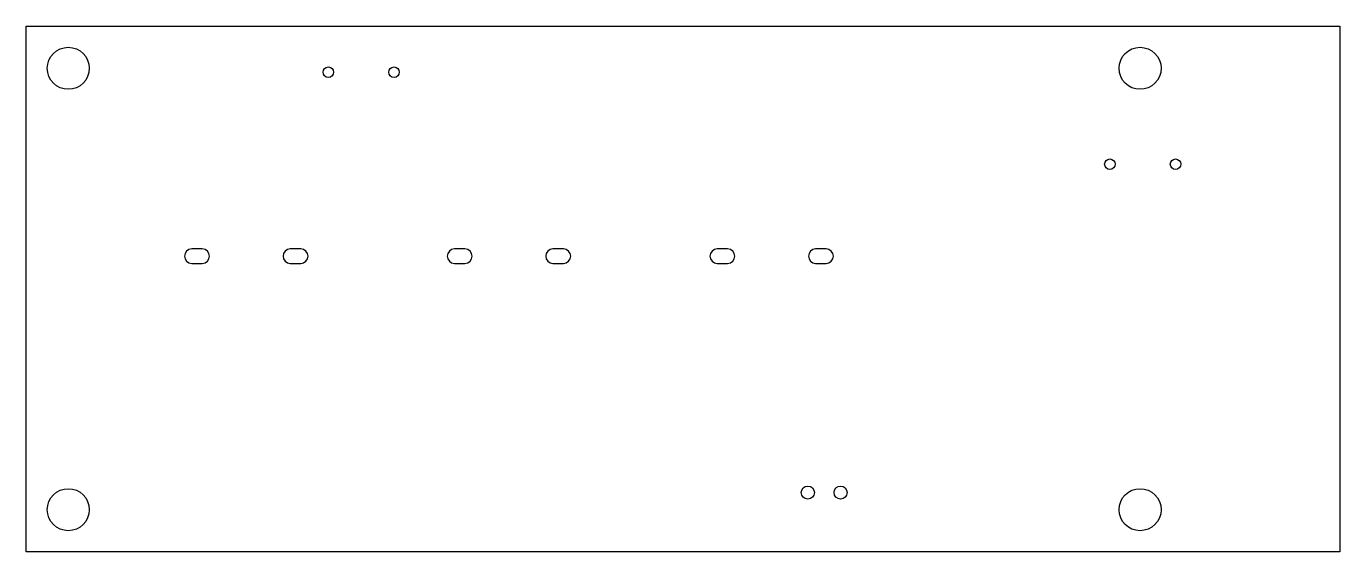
# Model space of a CAD drawing. Header units: millimetres. Extents: x 0 to 100, y -40 to 0.
import ezdxf

# ---------------------------------------------------------------- set-up
doc = ezdxf.new("R2010")
doc.units = ezdxf.units.MM
doc.layers.add('Edge.Cuts', color=254, linetype='CONTINUOUS', true_color=0xd0d2cd)

msp = doc.modelspace()

# ---------------------------------------------------------------- linework, layer by layer
at = {"layer": 'Edge.Cuts', "linetype": 'CONTINUOUS'}
for p, q in [((0, 0), (100, 0)), ((0, -40), (0, 0)), ((100, 0), (100, -40)), ((13.4, -16.95), (12.6, -16.95)), ((20.9, -16.95), (20.1, -16.95)), ((33.4, -16.95), (32.6, -16.95)), ((40.9, -16.95), (40.1, -16.95)), ((53.4, -16.95), (52.6, -16.95)), ((60.9, -16.95), (60.1, -16.95)), ((12.6, -18.05), (13.4, -18.05)), ((20.1, -18.05), (20.9, -18.05)), ((32.6, -18.05), (33.4, -18.05)), ((40.1, -18.05), (40.9, -18.05)), ((52.6, -18.05), (53.4, -18.05)), ((60.1, -18.05), (60.9, -18.05)), ((100, -40), (0, -40))]:
    msp.add_line(p, q, dxfattribs=at)
at = {"layer": 'Edge.Cuts'}
for centre, radius in [((3.2, -3.2), 1.6), ((84.8, -3.2), 1.6), ((23, -3.5), 0.4), ((28, -3.5), 0.4), ((82.5, -10.5), 0.4), ((87.5, -10.5), 0.4), ((59.5, -35.5), 0.5), ((62, -35.5), 0.5), ((3.2, -36.8), 1.6), ((84.8, -36.8), 1.6)]:
    msp.add_circle(centre, radius, dxfattribs=at)
for centre, start, end in [((12.6, -17.5), 90, 270), ((13.4, -17.5), -90, 90), ((20.1, -17.5), 90, 270), ((20.9, -17.5), -90, 90), ((32.6, -17.5), 90, 270), ((33.4, -17.5), -90, 90), ((40.1, -17.5), 90, 270), ((40.9, -17.5), -90, 90), ((52.6, -17.5), 90, 270), ((53.4, -17.5), -90, 90), ((60.1, -17.5), 90, 270), ((60.9, -17.5), -90, 90)]:
    msp.add_arc(centre, 0.55, start, end, dxfattribs=at)

doc.saveas('drawing.dxf')
